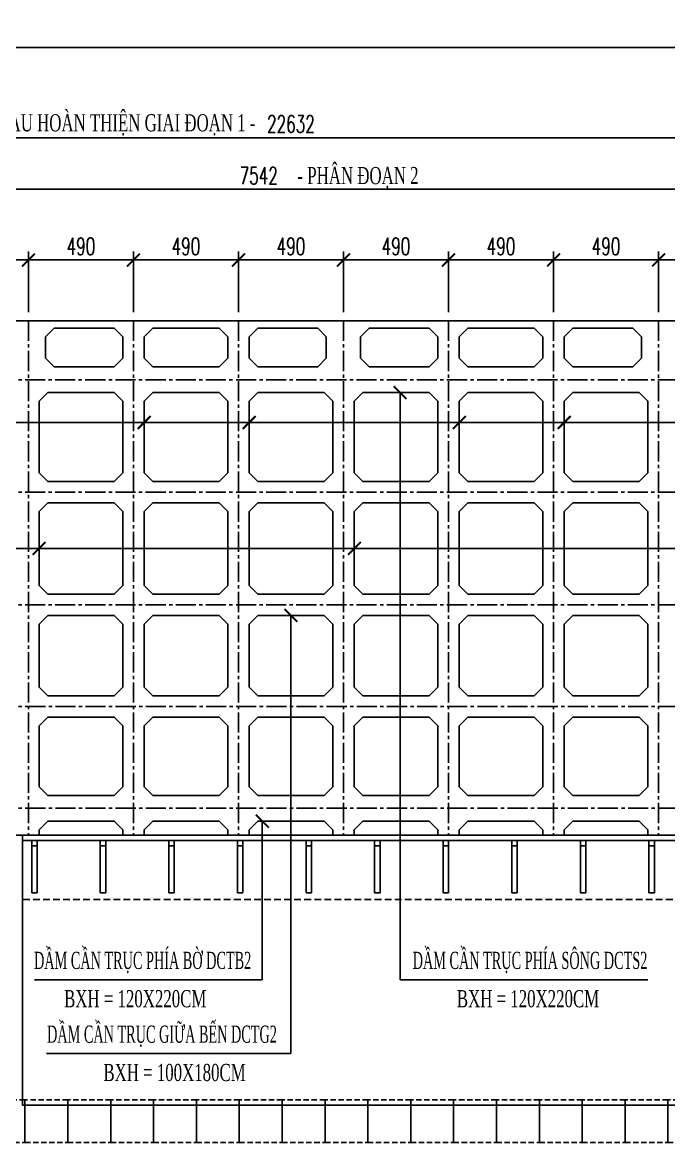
# Model space of a CAD drawing. Extents: x -64479 to 90650, y -38385 to 38270.
# Drawn here: x -40506 to -37491, y -3036 to 2191 of the extents above; entities that cross this region are included whole.
import ezdxf
from ezdxf.enums import TextEntityAlignment as Align

# ---------------------------------------------------------------- set-up
doc = ezdxf.new("R2010")
doc.units = 0
doc.header["$MEASUREMENT"] = 0
doc.linetypes.add('CENTER2', pattern=[1.125, 0.75, -0.125, 0.125, -0.125])
doc.linetypes.add('HIDDEN', pattern=[0.375, 0.25, -0.125])
doc.layers.get('0').update_dxf_attribs({"linetype": 'CONTINUOUS'})
for name, color, linetype in [('BORDER', 2, 'CONTINUOUS'), ('CENTER', 9, 'CENTER2'), ('Dam', 4, 'CONTINUOUS'), ('DIMENSION', 4, 'CONTINUOUS'), ('HIDDEN', 4, 'HIDDEN'), ('STEEL', 1, 'CONTINUOUS'), ('TEXT', 3, 'CONTINUOUS')]:
    doc.layers.add(name, color=color, linetype=linetype)
doc.styles.add('DIM', font='romans.shx', dxfattribs={"width": 0.65})
doc.styles.add('THUONG', font='vntimeh.shx')
doc.dimstyles.new('400.Ph', dxfattribs={"dimscale": 400, "dimtxt": 0.2, "dimasz": 0.15, "dimexe": 0.1, "dimexo": 0.1, "dimgap": 0.06, "dimtad": 1, "dimdec": 0, "dimzin": 0, "dimdsep": 46, "dimtxsty": 'DIM', "dimblk": 'ARCHTICK', "dimcen": 0.15, "dimdle": 0.1, "dimclrd": 256, "dimclre": 7, "dimclrt": 6, "dimadec": 0, "dimazin": 0, "dimtfac": 1, "dimtdec": 0, "dimtix": 1, "dimtmove": 0, "dimatfit": 3, "dimldrblk": 'ARCHTICK', "dimfxl": 1, "dimtolj": 1, "dimtzin": 0, "dimarcsym": 0})

# ---------------------------------------------------------------- blocks, each defined once
blk = doc.blocks.new('_ArchTick')
at = {"color": 0, "linetype": 'ByBlock', "const_width": 0.15}
blk.add_lwpolyline([(-0.5, -0.5), (0.5, 0.5)], dxfattribs=at)
blk = doc.blocks.new('*D66')
at = {"layer": 'DIMENSION', "color": 7, "lineweight": -2}
for p, q in [((-50569.07362314267, 838.9128013994449), (-50569.07362314267, 2114.759046544601)), ((-12849.07362314814, 838.9128013993758), (-12849.07362314814, 2114.759046544601))]:
    blk.add_line(p, q, dxfattribs=at)
at = {"layer": 'DIMENSION', "lineweight": -2}
blk.add_line((-50609.07362314267, 2074.759046544601), (-12809.07362314814, 2074.759046544601), dxfattribs=at)
at = {"layer": 'DIMENSION', "lineweight": -2, "xscale": 60, "yscale": 60, "zscale": 60, "rotation": 180}
blk.add_blockref('_ArchTick', (-50569.07362314267, 2074.759046544601), dxfattribs=at)
at = {"layer": 'DIMENSION', "lineweight": -2, "xscale": 60, "yscale": 60, "zscale": 60}
blk.add_blockref('_ArchTick', (-12849.07362314814, 2074.759046544601), dxfattribs=at)
at = {"layer": 'DIMENSION', "color": 6, "insert": (-31709.07362314541, 2138.759046544601), "char_height": 80, "attachment_point": 5, "style": 'DIM'}
blk.add_mtext('\\A1;37720', dxfattribs=at)
blk = doc.blocks.new('Ban qua do 200x200')
at = {"layer": 'HIDDEN', "ltscale": 100}
blk.add_lwpolyline([(0, 0), (200, 0), (200, 200), (0, 200)], close=True, dxfattribs=at)
blk = doc.blocks.new('*D466')
at = {"layer": 'DIMENSION', "color": 7, "lineweight": -2}
for p, q in [((-50569.07362314272, 838.9128013994449), (-50569.07362314272, 1693.34764504453)), ((-27937.07362315865, 838.91280139928), (-27937.07362315865, 1693.34764504453))]:
    blk.add_line(p, q, dxfattribs=at)
at = {"layer": 'DIMENSION', "lineweight": -2}
blk.add_line((-50609.07362314272, 1653.34764504453), (-27897.07362315865, 1653.34764504453), dxfattribs=at)
at = {"layer": 'DIMENSION', "lineweight": -2, "xscale": 60, "yscale": 60, "zscale": 60, "rotation": 180}
blk.add_blockref('_ArchTick', (-50569.07362314272, 1653.34764504453), dxfattribs=at)
at = {"layer": 'DIMENSION', "lineweight": -2, "xscale": 60, "yscale": 60, "zscale": 60}
blk.add_blockref('_ArchTick', (-27937.07362315865, 1653.34764504453), dxfattribs=at)
at = {"layer": 'DIMENSION', "color": 6, "insert": (-39253.07362315068, 1717.347645044531), "char_height": 80, "attachment_point": 5, "style": 'DIM'}
blk.add_mtext('\\A1;22632', dxfattribs=at)
blk = doc.blocks.new('*D488')
at = {"layer": 'DIMENSION', "lineweight": -2}
blk.add_line((-43064.07362316075, 1412.338102163551), (-35442.07362315868, 1412.338102163551), dxfattribs=at)
at = {"layer": 'DIMENSION', "color": 7, "lineweight": -2}
for p, q in [((-43024.07362316076, 838.9128013994329), (-43024.07362316076, 1452.338102163551)), ((-35482.07362315868, 838.9128013994405), (-35482.07362315868, 1452.338102163551))]:
    blk.add_line(p, q, dxfattribs=at)
at = {"layer": 'DIMENSION', "lineweight": -2, "xscale": 60, "yscale": 60, "zscale": 60, "rotation": 180}
blk.add_blockref('_ArchTick', (-43024.07362316076, 1412.338102163551), dxfattribs=at)
at = {"layer": 'DIMENSION', "lineweight": -2, "xscale": 60, "yscale": 60, "zscale": 60}
blk.add_blockref('_ArchTick', (-35482.07362315868, 1412.338102163551), dxfattribs=at)
at = {"layer": 'DIMENSION', "color": 6, "insert": (-39403.29924017875, 1476.338102163551), "char_height": 80, "attachment_point": 5, "style": 'DIM'}
blk.add_mtext('\\A1;7542', dxfattribs=at)
blk = doc.blocks.new('*D489')
at = {"layer": 'DIMENSION', "color": 7, "lineweight": -2}
for p, q in [((-40968.07362315733, 838.9128013994241), (-40968.07362315733, 1122.690638493231)), ((-40478.07362315734, 838.9128013994241), (-40478.07362315734, 1122.690638493231))]:
    blk.add_line(p, q, dxfattribs=at)
at = {"layer": 'DIMENSION', "lineweight": -2}
blk.add_line((-41008.07362315734, 1082.690638493231), (-40438.07362315734, 1082.690638493231), dxfattribs=at)
at = {"layer": 'DIMENSION', "lineweight": -2, "xscale": 60, "yscale": 60, "zscale": 60, "rotation": 180}
blk.add_blockref('_ArchTick', (-40968.07362315733, 1082.690638493231), dxfattribs=at)
at = {"layer": 'DIMENSION', "lineweight": -2, "xscale": 60, "yscale": 60, "zscale": 60}
blk.add_blockref('_ArchTick', (-40478.07362315734, 1082.690638493231), dxfattribs=at)
at = {"layer": 'DIMENSION', "color": 6, "insert": (-40723.07362315734, 1146.690638493231), "char_height": 80, "attachment_point": 5, "style": 'DIM'}
blk.add_mtext('\\A1;490', dxfattribs=at)
blk = doc.blocks.new('*D490')
at = {"layer": 'DIMENSION', "color": 7, "lineweight": -2}
for p, q in [((-40478.07362315734, 838.9128013994241), (-40478.07362315734, 1122.690638493231)), ((-39988.07362317202, 838.9128013994241), (-39988.07362317202, 1122.690638493231))]:
    blk.add_line(p, q, dxfattribs=at)
at = {"layer": 'DIMENSION', "lineweight": -2}
blk.add_line((-40518.07362315734, 1082.690638493231), (-39948.07362317202, 1082.690638493231), dxfattribs=at)
at = {"layer": 'DIMENSION', "lineweight": -2, "xscale": 60, "yscale": 60, "zscale": 60, "rotation": 180}
blk.add_blockref('_ArchTick', (-40478.07362315734, 1082.690638493231), dxfattribs=at)
at = {"layer": 'DIMENSION', "lineweight": -2, "xscale": 60, "yscale": 60, "zscale": 60}
blk.add_blockref('_ArchTick', (-39988.07362317202, 1082.690638493231), dxfattribs=at)
at = {"layer": 'DIMENSION', "color": 6, "insert": (-40233.07362316467, 1146.690638493231), "char_height": 80, "attachment_point": 5, "style": 'DIM'}
blk.add_mtext('\\A1;490', dxfattribs=at)
blk = doc.blocks.new('*D491')
at = {"layer": 'DIMENSION', "color": 7, "lineweight": -2}
for p, q in [((-39988.07362317202, 838.9128013994241), (-39988.07362317202, 1122.690638493231)), ((-39498.07362315734, 838.9128013994241), (-39498.07362315734, 1122.690638493231))]:
    blk.add_line(p, q, dxfattribs=at)
at = {"layer": 'DIMENSION', "lineweight": -2}
blk.add_line((-40028.07362317201, 1082.690638493231), (-39458.07362315734, 1082.690638493231), dxfattribs=at)
at = {"layer": 'DIMENSION', "lineweight": -2, "xscale": 60, "yscale": 60, "zscale": 60, "rotation": 180}
blk.add_blockref('_ArchTick', (-39988.07362317202, 1082.690638493231), dxfattribs=at)
at = {"layer": 'DIMENSION', "lineweight": -2, "xscale": 60, "yscale": 60, "zscale": 60}
blk.add_blockref('_ArchTick', (-39498.07362315734, 1082.690638493231), dxfattribs=at)
at = {"layer": 'DIMENSION', "color": 6, "insert": (-39743.07362316467, 1146.690638493231), "char_height": 80, "attachment_point": 5, "style": 'DIM'}
blk.add_mtext('\\A1;490', dxfattribs=at)
blk = doc.blocks.new('*D492')
at = {"layer": 'DIMENSION', "color": 7, "lineweight": -2}
for p, q in [((-39498.07362315734, 838.9128013994241), (-39498.07362315734, 1122.690638493231)), ((-39008.07362315734, 838.9128013994241), (-39008.07362315734, 1122.690638493231))]:
    blk.add_line(p, q, dxfattribs=at)
at = {"layer": 'DIMENSION', "lineweight": -2}
blk.add_line((-39538.07362315734, 1082.690638493231), (-38968.07362315734, 1082.690638493231), dxfattribs=at)
at = {"layer": 'DIMENSION', "lineweight": -2, "xscale": 60, "yscale": 60, "zscale": 60, "rotation": 180}
blk.add_blockref('_ArchTick', (-39498.07362315734, 1082.690638493231), dxfattribs=at)
at = {"layer": 'DIMENSION', "lineweight": -2, "xscale": 60, "yscale": 60, "zscale": 60}
blk.add_blockref('_ArchTick', (-39008.07362315734, 1082.690638493231), dxfattribs=at)
at = {"layer": 'DIMENSION', "color": 6, "insert": (-39253.07362315734, 1146.690638493231), "char_height": 80, "attachment_point": 5, "style": 'DIM'}
blk.add_mtext('\\A1;490', dxfattribs=at)
blk = doc.blocks.new('*D493')
at = {"layer": 'DIMENSION', "color": 7, "lineweight": -2}
for p, q in [((-39008.07362315734, 838.9128013994241), (-39008.07362315734, 1122.690638493231)), ((-38518.07362315734, 838.9128013994241), (-38518.07362315734, 1122.690638493231))]:
    blk.add_line(p, q, dxfattribs=at)
at = {"layer": 'DIMENSION', "lineweight": -2}
blk.add_line((-39048.07362315734, 1082.690638493231), (-38478.07362315734, 1082.690638493231), dxfattribs=at)
at = {"layer": 'DIMENSION', "lineweight": -2, "xscale": 60, "yscale": 60, "zscale": 60, "rotation": 180}
blk.add_blockref('_ArchTick', (-39008.07362315734, 1082.690638493231), dxfattribs=at)
at = {"layer": 'DIMENSION', "lineweight": -2, "xscale": 60, "yscale": 60, "zscale": 60}
blk.add_blockref('_ArchTick', (-38518.07362315734, 1082.690638493231), dxfattribs=at)
at = {"layer": 'DIMENSION', "color": 6, "insert": (-38763.07362315734, 1146.690638493231), "char_height": 80, "attachment_point": 5, "style": 'DIM'}
blk.add_mtext('\\A1;490', dxfattribs=at)
blk = doc.blocks.new('*D494')
at = {"layer": 'DIMENSION', "color": 7, "lineweight": -2}
for p, q in [((-38518.07362315734, 838.9128013994241), (-38518.07362315734, 1122.690638493231)), ((-38028.07362315734, 838.9128013994241), (-38028.07362315734, 1122.690638493231))]:
    blk.add_line(p, q, dxfattribs=at)
at = {"layer": 'DIMENSION', "lineweight": -2}
blk.add_line((-38558.07362315734, 1082.690638493231), (-37988.07362315734, 1082.690638493231), dxfattribs=at)
at = {"layer": 'DIMENSION', "lineweight": -2, "xscale": 60, "yscale": 60, "zscale": 60, "rotation": 180}
blk.add_blockref('_ArchTick', (-38518.07362315734, 1082.690638493231), dxfattribs=at)
at = {"layer": 'DIMENSION', "lineweight": -2, "xscale": 60, "yscale": 60, "zscale": 60}
blk.add_blockref('_ArchTick', (-38028.07362315734, 1082.690638493231), dxfattribs=at)
at = {"layer": 'DIMENSION', "color": 6, "insert": (-38273.07362315734, 1146.690638493231), "char_height": 80, "attachment_point": 5, "style": 'DIM'}
blk.add_mtext('\\A1;490', dxfattribs=at)
blk = doc.blocks.new('*D495')
at = {"layer": 'DIMENSION', "color": 7, "lineweight": -2}
for p, q in [((-38028.07362315734, 838.9128013994241), (-38028.07362315734, 1122.690638493231)), ((-37538.07362315734, 838.9128013994241), (-37538.07362315734, 1122.690638493231))]:
    blk.add_line(p, q, dxfattribs=at)
at = {"layer": 'DIMENSION', "lineweight": -2}
blk.add_line((-38068.07362315734, 1082.690638493231), (-37498.07362315734, 1082.690638493231), dxfattribs=at)
at = {"layer": 'DIMENSION', "lineweight": -2, "xscale": 60, "yscale": 60, "zscale": 60, "rotation": 180}
blk.add_blockref('_ArchTick', (-38028.07362315734, 1082.690638493231), dxfattribs=at)
at = {"layer": 'DIMENSION', "lineweight": -2, "xscale": 60, "yscale": 60, "zscale": 60}
blk.add_blockref('_ArchTick', (-37538.07362315734, 1082.690638493231), dxfattribs=at)
at = {"layer": 'DIMENSION', "color": 6, "insert": (-37783.07362315734, 1146.690638493231), "char_height": 80, "attachment_point": 5, "style": 'DIM'}
blk.add_mtext('\\A1;490', dxfattribs=at)
blk = doc.blocks.new('*D496')
at = {"layer": 'DIMENSION', "color": 7, "lineweight": -2}
for p, q in [((-37538.07362315734, 838.9128013994241), (-37538.07362315734, 1122.690638493231)), ((-37048.07362317202, 838.9128013994241), (-37048.07362317202, 1122.690638493231))]:
    blk.add_line(p, q, dxfattribs=at)
at = {"layer": 'DIMENSION', "lineweight": -2}
blk.add_line((-37578.07362315734, 1082.690638493231), (-37008.07362317202, 1082.690638493231), dxfattribs=at)
at = {"layer": 'DIMENSION', "lineweight": -2, "xscale": 60, "yscale": 60, "zscale": 60, "rotation": 180}
blk.add_blockref('_ArchTick', (-37538.07362315734, 1082.690638493231), dxfattribs=at)
at = {"layer": 'DIMENSION', "lineweight": -2, "xscale": 60, "yscale": 60, "zscale": 60}
blk.add_blockref('_ArchTick', (-37048.07362317202, 1082.690638493231), dxfattribs=at)
at = {"layer": 'DIMENSION', "color": 6, "insert": (-37293.07362316467, 1146.690638493231), "char_height": 80, "attachment_point": 5, "style": 'DIM'}
blk.add_mtext('\\A1;490', dxfattribs=at)

msp = doc.modelspace()

# ---------------------------------------------------------------- linework, layer by layer
at = {"layer": 'BORDER'}
for p, q in [((-43024.07362316076, 798.9128013994242), (-35482.07362315868, 798.9128013994078)), ((-43024.07362315074, -1601.087198600581), (-35482.07362314724, -1601.087198600443)), ((-33675.07362314287, -1601.087198600249), (-40505.07362314286, -1601.087198600373)), ((-33675.07362314287, -1601.087198600249), (-40505.07362314286, -1601.087198600373)), ((-40505.07362314285, -1601.087198600446), (-40505.07362314274, -2861.087198600373)), ((-33675.07362315833, -1626.087198603342), (-40505.07362314286, -1626.087198602301)), ((-40462.57362314288, -1626.087198602308), (-40462.57362314293, -1871.087198602308)), ((-40437.57362314288, -1651.087198602312), (-40462.57362314288, -1651.087198602308)), ((-40437.57362314288, -1626.087198602312), (-40437.57362314292, -1871.087198602312)), ((-40142.57362314288, -1626.087198602359), (-40142.57362314292, -1871.087198602359)), ((-40117.57362314288, -1651.087198602363), (-40142.57362314288, -1651.087198602359)), ((-40117.57362314288, -1626.087198602363), (-40117.57362314292, -1871.087198602363)), ((-39822.57362314289, -1626.087198602414), (-39822.57362314293, -1871.087198602414)), ((-39797.57362314289, -1651.087198602418), (-39822.57362314289, -1651.087198602414)), ((-39797.57362314289, -1626.087198602418), (-39797.57362314293, -1871.087198602418)), ((-39502.57362314289, -1626.087198602465), (-39502.57362314293, -1871.087198602465)), ((-39477.57362314288, -1651.087198602468), (-39502.57362314289, -1651.087198602465)), ((-39477.57362314288, -1626.087198602468), (-39477.57362314293, -1871.087198602468)), ((-39182.57362314288, -1626.087198602519), (-39182.57362314293, -1871.08719860252)), ((-39157.57362314288, -1651.087198602523), (-39182.57362314288, -1651.087198602519)), ((-39157.57362314288, -1626.087198602523), (-39157.57362314293, -1871.087198602523)), ((-38862.57362314288, -1626.08719860257), (-38862.57362314293, -1871.08719860257)), ((-38837.57362314288, -1651.087198602577), (-38862.57362314288, -1651.08719860257)), ((-38837.57362314288, -1626.087198602577), (-38837.57362314293, -1871.087198602577)), ((-38542.57362314288, -1626.087198602625), (-38542.57362314293, -1871.087198602625)), ((-38517.57362314288, -1651.087198602629), (-38542.57362314288, -1651.087198602625)), ((-38517.57362314288, -1626.087198602629), (-38517.57362314293, -1871.087198602628)), ((-38222.57362314288, -1626.087198602679), (-38222.57362314293, -1871.087198602679)), ((-38197.57362314288, -1651.087198602683), (-38222.57362314288, -1651.087198602679)), ((-38197.57362314288, -1626.087198602683), (-38197.57362314293, -1871.087198602683)), ((-37902.57362314288, -1626.08719860273), (-37902.57362314293, -1871.087198602731)), ((-37877.57362314288, -1651.087198602734), (-37902.57362314288, -1651.08719860273)), ((-37877.57362314288, -1626.087198602734), (-37877.57362314293, -1871.087198602734)), ((-37582.57362314288, -1626.087198602781), (-37582.57362314293, -1871.087198602781)), ((-37557.57362314288, -1651.087198602789), (-37582.57362314288, -1651.087198602781)), ((-37557.57362314288, -1626.087198602788), (-37557.57362314293, -1871.087198602788)), ((-40437.57362314292, -1871.087198602312), (-40462.57362314293, -1871.087198602294)), ((-40117.57362314292, -1871.087198602363), (-40142.57362314292, -1871.087198602345)), ((-39797.57362314293, -1871.087198602418), (-39822.57362314293, -1871.087198602399)), ((-39477.57362314293, -1871.087198602468), (-39502.57362314293, -1871.08719860245)), ((-39157.57362314293, -1871.087198602523), (-39182.57362314293, -1871.087198602505)), ((-38837.57362314293, -1871.087198602577), (-38862.57362314293, -1871.087198602556)), ((-38517.57362314293, -1871.087198602628), (-38542.57362314293, -1871.08719860261)), ((-38197.57362314293, -1871.087198602683), (-38222.57362314293, -1871.087198602665)), ((-37877.57362314293, -1871.087198602734), (-37902.57362314293, -1871.087198602716)), ((-37557.57362314293, -1871.087198602788), (-37582.57362314293, -1871.087198602767)), ((-33675.07362314286, -2861.08719860025), (-40505.07362314285, -2861.087198600373))]:
    msp.add_line(p, q, dxfattribs=at)
for points in [[(-37135.07362313211, -1601.087198600566), (-43133.07362313214, -1601.087198600566)], [(-37135.0736231321, -1601.087198600566), (-43133.07362313214, -1601.087198600566)]]:
    msp.add_lwpolyline(points, dxfattribs=at)
at = {"layer": 'CENTER', "ltscale": 125}
for p, q in [((-40478.07362315734, 798.9128013994242), (-40478.07362315734, -1601.087198600574)), ((-40478.07362315732, 798.9128013994242), (-40478.07362315732, -1601.087198600574)), ((-39988.07362315734, 798.9128013994242), (-39988.07362315734, -1601.087198600574)), ((-39988.07362315734, 798.9128013994242), (-39988.07362315734, -1601.087198600574)), ((-39498.07362315734, 798.9128013994242), (-39498.07362315734, -1601.087198600574)), ((-39498.07362315734, 798.9128013994242), (-39498.07362315734, -1601.087198600574)), ((-39008.07362315734, 798.9128013994242), (-39008.07362315734, -1601.087198600574)), ((-39008.07362315734, 798.9128013994242), (-39008.07362315734, -1601.087198600574)), ((-38518.07362315734, 798.9128013994242), (-38518.07362315734, -1601.087198600574)), ((-38518.07362315734, 798.9128013994242), (-38518.07362315734, -1601.087198600574)), ((-38028.07362315734, 798.9128013994242), (-38028.07362315734, -1601.087198600574)), ((-38028.07362315734, 798.9128013994242), (-38028.07362315734, -1601.087198600574)), ((-37538.07362315734, 798.9128013994242), (-37538.07362315734, -1601.087198600574)), ((-37538.07362315734, 798.9128013994242), (-37538.07362315734, -1601.087198600574)), ((-43025.07362315732, 523.9128013994242), (-35481.0736231573, 523.9128013994242)), ((-43025.07362315732, -1.087198600575788), (-35481.0736231573, -1.087198600575788)), ((-43025.07362315732, -526.0871986005757), (-35481.0736231573, -526.0871986005757)), ((-43024.07362315429, -1001.087198600574), (-35481.0736231573, -1001.087198600574)), ((-43024.07362315149, -1476.087198600574), (-35481.0736231573, -1476.087198600574))]:
    msp.add_line(p, q, dxfattribs=at)
at = {"layer": 'Dam', "ltscale": 200}
for p, q in [((-40358.07362315733, 763.9128013994273), (-40398.07362315732, 723.9128013994324)), ((-40078.07362315733, 763.9128013994238), (-40038.07362315733, 723.9128013994242)), ((-39898.07362315733, 763.9128013994281), (-39938.07362315733, 723.9128013994278)), ((-39588.07362315734, 763.9128013994242), (-39548.07362315734, 723.9128013994242)), ((-39408.07362315734, 763.9128013994278), (-39448.07362315734, 723.9128013994278)), ((-39128.07362315734, 763.9128013994242), (-39088.07362315734, 723.9128013994242)), ((-38888.07362315734, 763.9128013994278), (-38928.07362315734, 723.9128013994278)), ((-38608.07362315734, 763.9128013994242), (-38568.07362315734, 723.9128013994242)), ((-38428.07362315734, 763.9128013994278), (-38468.07362315734, 723.9128013994278)), ((-38118.07362315734, 763.9128013994239), (-38078.07362315734, 723.9128013994242)), ((-37938.07362315734, 763.9128013994283), (-37978.07362315734, 723.9128013994278)), ((-37658.07362315734, 763.9128013994246), (-37618.07362315734, 723.9128013994169)), ((-40398.07362315732, 723.9128013994324), (-40398.07362315732, 623.912801399418)), ((-40038.07362315733, 623.9128013994169), (-40038.07362315733, 723.9128013994242)), ((-39938.07362315733, 723.9128013994278), (-39938.07362315733, 623.9128013994132)), ((-39548.07362315734, 623.9128013994169), (-39548.07362315734, 723.9128013994242)), ((-39448.07362315734, 723.9128013994278), (-39448.07362315734, 623.9128013994132)), ((-39088.07362315734, 623.9128013994169), (-39088.07362315734, 723.9128013994242)), ((-38928.07362315734, 723.9128013994278), (-38928.07362315734, 623.9128013994132)), ((-38568.07362315734, 623.9128013994169), (-38568.07362315734, 723.9128013994242)), ((-38468.07362315734, 723.9128013994278), (-38468.07362315734, 623.9128013994132)), ((-38078.07362315734, 623.9128013994169), (-38078.07362315734, 723.9128013994242)), ((-37978.07362315734, 723.9128013994278), (-37978.07362315734, 623.9128013994132)), ((-37618.07362315734, 623.9128013994095), (-37618.07362315734, 723.9128013994169)), ((-40398.07362315732, 623.912801399418), (-40358.07362315732, 583.9128013994136)), ((-40038.07362315733, 623.9128013994169), (-40078.07362315734, 583.9128013994174)), ((-39938.07362315733, 623.9128013994132), (-39898.07362315733, 583.912801399413)), ((-39548.07362315734, 623.9128013994169), (-39588.07362315734, 583.9128013994169)), ((-39448.07362315734, 623.9128013994132), (-39408.07362315734, 583.9128013994133)), ((-39088.07362315734, 623.9128013994169), (-39128.07362315734, 583.9128013994169)), ((-38928.07362315734, 623.9128013994132), (-38888.07362315734, 583.9128013994133)), ((-38568.07362315734, 623.9128013994169), (-38608.07362315734, 583.9128013994169)), ((-38468.07362315734, 623.9128013994132), (-38428.07362315734, 583.9128013994133)), ((-38078.07362315734, 623.9128013994169), (-38118.07362315734, 583.9128013994172)), ((-37978.07362315734, 623.9128013994132), (-37938.07362315734, 583.912801399413)), ((-37618.07362315734, 623.9128013994095), (-37658.07362315733, 583.9128013994166)), ((-40388.07362315734, 463.9128013993805), (-40428.07362315733, 423.9128013993805)), ((-40428.07362315733, 423.9128013993805), (-40428.07362315733, 88.9128013993842)), ((-40388.07362315734, 463.9128013993805), (-40078.07362315734, 463.9128013993878)), ((-40078.07362315735, 463.9128013993878), (-40038.07362315735, 423.9128013993878)), ((-40038.07362315735, 423.9128013993878), (-40038.07362315736, 88.9128013993769)), ((-39898.07362315735, 463.9128013993805), (-39938.07362315735, 423.9128013993805)), ((-39938.07362315735, 423.9128013993805), (-39938.07362315735, 88.9128013993842)), ((-39898.07362315735, 463.9128013993805), (-39588.07362315735, 463.9128013993878)), ((-39588.07362315735, 463.9128013993878), (-39548.07362315735, 423.9128013993878)), ((-39548.07362315735, 423.9128013993878), (-39548.07362315737, 88.9128013993769)), ((-39408.07362315736, 463.9128013993805), (-39448.07362315735, 423.9128013993805)), ((-39448.07362315735, 423.9128013993805), (-39448.07362315735, 88.9128013993842)), ((-39408.07362315735, 463.9128013993805), (-39098.07362315735, 463.9128013993878)), ((-39098.07362315735, 463.9128013993878), (-39058.07362315735, 423.9128013993878)), ((-39058.07362315735, 423.9128013993878), (-39058.07362315737, 88.9128013993769)), ((-38918.07362315736, 463.9128013993805), (-38958.07362315736, 423.9128013993805)), ((-38958.07362315736, 423.9128013993805), (-38958.07362315736, 88.9128013993842)), ((-38918.07362315735, 463.9128013993805), (-38608.07362315735, 463.9128013993878)), ((-38608.07362315735, 463.9128013993878), (-38568.07362315736, 423.9128013993878)), ((-38568.07362315736, 423.9128013993878), (-38568.07362315737, 88.9128013993769)), ((-38428.07362315736, 463.9128013993805), (-38468.07362315736, 423.9128013993805)), ((-38468.07362315736, 423.9128013993805), (-38468.07362315736, 88.9128013993842)), ((-38428.07362315735, 463.9128013993805), (-38118.07362315736, 463.9128013993878)), ((-38118.07362315736, 463.9128013993878), (-38078.07362315736, 423.9128013993878)), ((-38078.07362315736, 423.9128013993878), (-38078.07362315737, 88.9128013993769)), ((-37938.07362315735, 463.9128013993805), (-37978.07362315735, 423.9128013993805)), ((-37978.07362315735, 423.9128013993805), (-37978.07362315735, 88.9128013993842)), ((-37938.07362315735, 463.9128013993805), (-37628.07362315736, 463.9128013993878)), ((-37628.07362315736, 463.9128013993878), (-37588.07362315736, 423.9128013993878)), ((-37588.07362315736, 423.9128013993878), (-37588.07362315737, 88.9128013993769)), ((-40428.07362315733, 88.9128013993842), (-40388.07362315734, 48.9128013993842)), ((-40038.07362315736, 88.9128013993769), (-40078.07362315737, 48.91280139937691)), ((-39938.07362315735, 88.9128013993842), (-39898.07362315735, 48.9128013993842)), ((-39548.07362315737, 88.9128013993769), (-39588.07362315737, 48.91280139937691)), ((-39448.07362315735, 88.9128013993842), (-39408.07362315736, 48.9128013993842)), ((-39058.07362315737, 88.9128013993769), (-39098.07362315737, 48.91280139937691)), ((-38958.07362315736, 88.9128013993842), (-38918.07362315736, 48.9128013993842)), ((-38568.07362315737, 88.9128013993769), (-38608.07362315737, 48.91280139937691)), ((-38468.07362315736, 88.9128013993842), (-38428.07362315736, 48.9128013993842)), ((-38078.07362315737, 88.9128013993769), (-38118.07362315737, 48.91280139937691)), ((-37978.07362315735, 88.9128013993842), (-37938.07362315735, 48.9128013993842)), ((-37588.07362315737, 88.9128013993769), (-37628.07362315737, 48.91280139937691)), ((-40388.07362315734, 48.9128013993842), (-40078.07362315737, 48.91280139937691)), ((-39898.07362315735, 48.9128013993842), (-39588.07362315738, 48.91280139937691)), ((-39408.07362315735, 48.9128013993842), (-39098.07362315738, 48.91280139937691)), ((-38918.07362315735, 48.9128013993842), (-38608.07362315739, 48.91280139937691)), ((-38428.07362315735, 48.9128013993842), (-38118.07362315738, 48.91280139937691)), ((-37938.07362315735, 48.9128013993842), (-37628.07362315738, 48.91280139937691)), ((-40388.07362315734, -51.0871986006158), (-40428.07362315733, -91.0871986006158)), ((-40388.07362315734, -51.0871986006158), (-40078.07362315735, -51.08719860062308)), ((-40078.07362315735, -51.08719860062308), (-40038.07362315735, -91.08719860062308)), ((-39898.07362315735, -51.0871986006158), (-39938.07362315735, -91.0871986006158)), ((-39898.07362315735, -51.0871986006158), (-39588.07362315736, -51.08719860062308)), ((-39588.07362315735, -51.08719860062308), (-39548.07362315735, -91.08719860062308)), ((-39408.07362315736, -51.0871986006158), (-39448.07362315735, -91.0871986006158)), ((-39408.07362315735, -51.0871986006158), (-39098.07362315736, -51.08719860062308)), ((-39098.07362315735, -51.08719860062308), (-39058.07362315735, -91.08719860062308)), ((-38918.07362315736, -51.0871986006158), (-38958.07362315736, -91.0871986006158)), ((-38918.07362315735, -51.0871986006158), (-38608.07362315736, -51.08719860062308)), ((-38608.07362315735, -51.08719860062308), (-38568.07362315736, -91.08719860062308)), ((-38428.07362315736, -51.0871986006158), (-38468.07362315736, -91.0871986006158)), ((-38428.07362315735, -51.0871986006158), (-38118.07362315736, -51.08719860062308)), ((-38118.07362315736, -51.08719860062308), (-38078.07362315736, -91.08719860062308)), ((-37938.07362315735, -51.0871986006158), (-37978.07362315735, -91.0871986006158)), ((-37938.07362315735, -51.0871986006158), (-37628.07362315736, -51.08719860062308)), ((-37628.07362315736, -51.08719860062308), (-37588.07362315736, -91.08719860062308)), ((-40428.07362315733, -91.0871986006158), (-40428.07362315733, -436.087198600623)), ((-40038.07362315735, -91.08719860062308), (-40038.07362315733, -436.0871986006157)), ((-39938.07362315735, -91.0871986006158), (-39938.07362315735, -436.087198600623)), ((-39548.07362315735, -91.08719860062308), (-39548.07362315734, -436.0871986006157)), ((-39448.07362315735, -91.0871986006158), (-39448.07362315735, -436.087198600623)), ((-39058.07362315735, -91.08719860062308), (-39058.07362315734, -436.0871986006157)), ((-38958.07362315736, -91.0871986006158), (-38958.07362315736, -436.087198600623)), ((-38568.07362315736, -91.08719860062308), (-38568.07362315734, -436.0871986006157)), ((-38468.07362315736, -91.0871986006158), (-38468.07362315736, -436.087198600623)), ((-38078.07362315736, -91.08719860062308), (-38078.07362315734, -436.0871986006157)), ((-37978.07362315735, -91.0871986006158), (-37978.07362315735, -436.087198600623)), ((-37588.07362315736, -91.08719860062308), (-37588.07362315734, -436.0871986006157)), ((-40428.07362315733, -436.087198600623), (-40388.07362315734, -476.0871986006231)), ((-40078.07362315734, -476.0871986006158), (-40038.07362315733, -436.0871986006157)), ((-39938.07362315735, -436.087198600623), (-39898.07362315735, -476.0871986006231)), ((-39588.07362315734, -476.0871986006158), (-39548.07362315734, -436.0871986006157)), ((-39448.07362315735, -436.087198600623), (-39408.07362315736, -476.0871986006231)), ((-39098.07362315734, -476.0871986006158), (-39058.07362315734, -436.0871986006157)), ((-38958.07362315736, -436.087198600623), (-38918.07362315736, -476.0871986006231)), ((-38608.07362315734, -476.0871986006158), (-38568.07362315734, -436.0871986006157)), ((-38468.07362315736, -436.087198600623), (-38428.07362315736, -476.0871986006231)), ((-38118.07362315734, -476.0871986006158), (-38078.07362315734, -436.0871986006157)), ((-37978.07362315735, -436.087198600623), (-37938.07362315735, -476.0871986006231)), ((-37628.07362315734, -476.0871986006158), (-37588.07362315734, -436.0871986006157)), ((-40388.07362315732, -476.0871986006231), (-40078.07362315733, -476.0871986006158)), ((-39898.07362315734, -476.0871986006231), (-39588.07362315734, -476.0871986006158)), ((-39408.07362315734, -476.0871986006231), (-39098.07362315734, -476.0871986006158)), ((-38918.07362315734, -476.0871986006231), (-38608.07362315734, -476.0871986006158)), ((-38428.07362315734, -476.0871986006231), (-38118.07362315734, -476.0871986006158)), ((-37938.07362315734, -476.0871986006231), (-37628.07362315734, -476.0871986006158)), ((-40388.07362315735, -576.0871986006248), (-40428.07362315735, -616.0871986006249)), ((-40428.07362315735, -616.0871986006249), (-40428.07362315733, -911.0871986006175)), ((-40388.07362315735, -576.0871986006248), (-40078.07362315735, -576.0871986006321)), ((-40078.07362315735, -576.0871986006321), (-40038.07362315735, -616.0871986006322)), ((-40038.07362315735, -616.0871986006322), (-40038.07362315735, -911.0871986006175)), ((-39898.07362315737, -576.0871986006248), (-39938.07362315737, -616.0871986006249)), ((-39938.07362315737, -616.0871986006249), (-39938.07362315735, -911.0871986006175)), ((-39898.07362315736, -576.0871986006248), (-39588.07362315736, -576.0871986006321)), ((-39588.07362315735, -576.0871986006321), (-39548.07362315735, -616.0871986006322)), ((-39548.07362315735, -616.0871986006322), (-39548.07362315735, -911.0871986006175)), ((-39408.07362315737, -576.0871986006248), (-39448.07362315737, -616.0871986006249)), ((-39448.07362315737, -616.0871986006249), (-39448.07362315735, -911.0871986006175)), ((-39408.07362315736, -576.0871986006248), (-39098.07362315736, -576.0871986006321)), ((-39098.07362315735, -576.0871986006321), (-39058.07362315735, -616.0871986006322)), ((-39058.07362315735, -616.0871986006322), (-39058.07362315735, -911.0871986006175)), ((-38918.07362315737, -576.0871986006248), (-38958.07362315737, -616.0871986006249)), ((-38958.07362315737, -616.0871986006249), (-38958.07362315736, -911.0871986006175)), ((-38918.07362315736, -576.0871986006248), (-38608.07362315736, -576.0871986006321)), ((-38608.07362315735, -576.0871986006321), (-38568.07362315736, -616.0871986006322)), ((-38568.07362315736, -616.0871986006322), (-38568.07362315736, -911.0871986006175)), ((-38428.07362315737, -576.0871986006248), (-38468.07362315737, -616.0871986006249)), ((-38468.07362315737, -616.0871986006249), (-38468.07362315736, -911.0871986006175)), ((-38428.07362315736, -576.0871986006248), (-38118.07362315736, -576.0871986006321)), ((-38118.07362315736, -576.0871986006321), (-38078.07362315736, -616.0871986006322)), ((-38078.07362315736, -616.0871986006322), (-38078.07362315736, -911.0871986006175)), ((-37938.07362315737, -576.0871986006248), (-37978.07362315737, -616.0871986006249)), ((-37978.07362315737, -616.0871986006249), (-37978.07362315735, -911.0871986006175)), ((-37938.07362315736, -576.0871986006248), (-37628.07362315736, -576.0871986006321)), ((-37628.07362315736, -576.0871986006321), (-37588.07362315736, -616.0871986006322)), ((-37588.07362315736, -616.0871986006322), (-37588.07362315736, -911.0871986006175)), ((-40388.07362315734, -951.0871986006176), (-40428.07362315733, -911.0871986006175)), ((-40038.07362315735, -911.0871986006175), (-40078.07362315735, -951.0871986006176)), ((-39898.07362315735, -951.0871986006176), (-39938.07362315735, -911.0871986006175)), ((-39548.07362315735, -911.0871986006175), (-39588.07362315735, -951.0871986006176)), ((-39408.07362315736, -951.0871986006176), (-39448.07362315735, -911.0871986006175)), ((-39058.07362315735, -911.0871986006175), (-39098.07362315735, -951.0871986006176)), ((-38918.07362315736, -951.0871986006176), (-38958.07362315736, -911.0871986006175)), ((-38568.07362315736, -911.0871986006175), (-38608.07362315735, -951.0871986006176)), ((-38428.07362315736, -951.0871986006176), (-38468.07362315736, -911.0871986006175)), ((-38078.07362315736, -911.0871986006175), (-38118.07362315736, -951.0871986006176)), ((-37938.07362315735, -951.0871986006176), (-37978.07362315735, -911.0871986006175)), ((-37588.07362315736, -911.0871986006175), (-37628.07362315736, -951.0871986006176)), ((-40388.07362315734, -951.0871986006176), (-40078.07362315734, -951.0871986006176)), ((-39898.07362315735, -951.0871986006176), (-39588.07362315735, -951.0871986006176)), ((-39408.07362315735, -951.0871986006176), (-39098.07362315735, -951.0871986006176)), ((-38918.07362315735, -951.0871986006176), (-38608.07362315735, -951.0871986006176)), ((-38428.07362315735, -951.0871986006176), (-38118.07362315736, -951.0871986006176)), ((-37938.07362315735, -951.0871986006176), (-37628.07362315736, -951.0871986006176)), ((-40388.07362315734, -1051.087198600632), (-40428.07362315733, -1091.087198600632)), ((-40428.07362315733, -1091.087198600632), (-40428.07362315735, -1376.087198600625)), ((-40388.07362315734, -1051.087198600632), (-40078.07362315735, -1051.087198600625)), ((-40078.07362315735, -1051.087198600625), (-40038.07362315735, -1091.087198600625)), ((-40038.07362315735, -1091.087198600625), (-40038.07362315735, -1376.087198600632)), ((-39898.07362315735, -1051.087198600632), (-39938.07362315735, -1091.087198600632)), ((-39938.07362315735, -1091.087198600632), (-39938.07362315737, -1376.087198600625)), ((-39898.07362315735, -1051.087198600632), (-39588.07362315736, -1051.087198600625)), ((-39588.07362315735, -1051.087198600625), (-39548.07362315735, -1091.087198600625)), ((-39548.07362315735, -1091.087198600625), (-39548.07362315735, -1376.087198600632)), ((-39408.07362315736, -1051.087198600632), (-39448.07362315735, -1091.087198600632)), ((-39448.07362315735, -1091.087198600632), (-39448.07362315737, -1376.087198600625)), ((-39408.07362315735, -1051.087198600632), (-39098.07362315736, -1051.087198600625)), ((-39098.07362315735, -1051.087198600625), (-39058.07362315735, -1091.087198600625)), ((-39058.07362315735, -1091.087198600625), (-39058.07362315735, -1376.087198600632)), ((-38918.07362315736, -1051.087198600632), (-38958.07362315736, -1091.087198600632)), ((-38958.07362315736, -1091.087198600632), (-38958.07362315737, -1376.087198600625)), ((-38918.07362315735, -1051.087198600632), (-38608.07362315736, -1051.087198600625)), ((-38608.07362315735, -1051.087198600625), (-38568.07362315736, -1091.087198600625)), ((-38568.07362315736, -1091.087198600625), (-38568.07362315736, -1376.087198600632)), ((-38428.07362315736, -1051.087198600632), (-38468.07362315736, -1091.087198600632)), ((-38468.07362315736, -1091.087198600632), (-38468.07362315737, -1376.087198600625)), ((-38428.07362315735, -1051.087198600632), (-38118.07362315736, -1051.087198600625)), ((-38118.07362315736, -1051.087198600625), (-38078.07362315736, -1091.087198600625)), ((-38078.07362315736, -1091.087198600625), (-38078.07362315736, -1376.087198600632)), ((-37938.07362315735, -1051.087198600632), (-37978.07362315735, -1091.087198600632)), ((-37978.07362315735, -1091.087198600632), (-37978.07362315737, -1376.087198600625)), ((-37938.07362315735, -1051.087198600632), (-37628.07362315736, -1051.087198600625)), ((-37628.07362315736, -1051.087198600625), (-37588.07362315736, -1091.087198600625)), ((-37588.07362315736, -1091.087198600625), (-37588.07362315736, -1376.087198600632)), ((-40388.07362315735, -1416.087198600625), (-40428.07362315735, -1376.087198600625)), ((-40038.07362315735, -1376.087198600632), (-40078.07362315735, -1416.087198600632)), ((-39898.07362315737, -1416.087198600625), (-39938.07362315737, -1376.087198600625)), ((-39548.07362315735, -1376.087198600632), (-39588.07362315735, -1416.087198600632)), ((-39408.07362315737, -1416.087198600625), (-39448.07362315737, -1376.087198600625)), ((-39058.07362315735, -1376.087198600632), (-39098.07362315735, -1416.087198600632)), ((-38918.07362315737, -1416.087198600625), (-38958.07362315737, -1376.087198600625)), ((-38568.07362315736, -1376.087198600632), (-38608.07362315735, -1416.087198600632)), ((-38428.07362315737, -1416.087198600625), (-38468.07362315737, -1376.087198600625)), ((-38078.07362315736, -1376.087198600632), (-38118.07362315736, -1416.087198600632)), ((-37938.07362315737, -1416.087198600625), (-37978.07362315737, -1376.087198600625)), ((-37588.07362315736, -1376.087198600632), (-37628.07362315736, -1416.087198600632)), ((-40388.07362315735, -1416.087198600625), (-40078.07362315736, -1416.087198600632)), ((-39898.07362315737, -1416.087198600625), (-39588.07362315737, -1416.087198600632)), ((-39408.07362315737, -1416.087198600625), (-39098.07362315737, -1416.087198600632)), ((-38918.07362315737, -1416.087198600625), (-38608.07362315737, -1416.087198600632)), ((-38428.07362315737, -1416.087198600625), (-38118.07362315737, -1416.087198600632)), ((-37938.07362315737, -1416.087198600625), (-37628.07362315737, -1416.087198600632)), ((-40388.07362315738, -1536.087198600625), (-40428.07362315738, -1576.087198600625)), ((-40388.07362315738, -1536.087198600625), (-40078.07362315734, -1536.087198600618)), ((-40078.07362315734, -1536.087198600618), (-40038.07362315735, -1576.087198600618)), ((-39898.0736231574, -1536.087198600625), (-39938.0736231574, -1576.087198600625)), ((-39898.0736231574, -1536.087198600625), (-39588.07362315735, -1536.087198600618)), ((-39588.07362315734, -1536.087198600618), (-39548.07362315735, -1576.087198600618)), ((-39408.0736231574, -1536.087198600625), (-39448.0736231574, -1576.087198600625)), ((-39408.0736231574, -1536.087198600625), (-39098.07362315735, -1536.087198600618)), ((-39098.07362315734, -1536.087198600618), (-39058.07362315735, -1576.087198600618)), ((-38918.0736231574, -1536.087198600625), (-38958.0736231574, -1576.087198600625)), ((-38918.0736231574, -1536.087198600625), (-38608.07362315735, -1536.087198600618)), ((-38608.07362315734, -1536.087198600618), (-38568.07362315736, -1576.087198600618)), ((-38428.0736231574, -1536.087198600625), (-38468.0736231574, -1576.087198600625)), ((-38428.0736231574, -1536.087198600625), (-38118.07362315736, -1536.087198600618)), ((-38118.07362315734, -1536.087198600618), (-38078.07362315736, -1576.087198600618)), ((-37938.0736231574, -1536.087198600625), (-37978.0736231574, -1576.087198600625)), ((-37938.0736231574, -1536.087198600625), (-37628.07362315736, -1536.087198600618)), ((-37628.07362315734, -1536.087198600618), (-37588.07362315736, -1576.087198600618)), ((-40428.07362315738, -1576.087198600625), (-40428.07362315738, -1601.087198600625)), ((-40038.07362315735, -1576.087198600618), (-40038.07362315735, -1601.087198600625)), ((-39938.0736231574, -1576.087198600625), (-39938.0736231574, -1601.087198600625)), ((-39548.07362315735, -1576.087198600618), (-39548.07362315735, -1601.087198600625)), ((-39448.0736231574, -1576.087198600625), (-39448.0736231574, -1601.087198600625)), ((-39058.07362315735, -1576.087198600618), (-39058.07362315735, -1601.087198600625)), ((-38958.0736231574, -1576.087198600625), (-38958.0736231574, -1601.087198600625)), ((-38568.07362315736, -1576.087198600618), (-38568.07362315736, -1601.087198600625)), ((-38468.0736231574, -1576.087198600625), (-38468.0736231574, -1601.087198600625)), ((-38078.07362315736, -1576.087198600618), (-38078.07362315736, -1601.087198600625)), ((-37978.0736231574, -1576.087198600625), (-37978.0736231574, -1601.087198600625)), ((-37588.07362315736, -1576.087198600618), (-37588.07362315736, -1601.087198600625))]:
    msp.add_line(p, q, dxfattribs=at)
at = {"layer": 'Dam'}
for p, q in [((-40078.07362315733, 763.9128013994238), (-40358.07362315733, 763.9128013994273)), ((-39588.07362315734, 763.9128013994242), (-39898.07362315733, 763.9128013994281)), ((-39128.07362315734, 763.9128013994242), (-39408.07362315734, 763.9128013994278)), ((-38608.07362315734, 763.9128013994242), (-38888.07362315734, 763.9128013994278)), ((-38118.07362315734, 763.9128013994239), (-38428.07362315734, 763.9128013994278)), ((-37658.07362315734, 763.9128013994246), (-37938.07362315734, 763.9128013994283)), ((-40078.07362315734, 583.9128013994174), (-40358.07362315732, 583.9128013994136)), ((-39588.07362315734, 583.9128013994169), (-39898.07362315733, 583.912801399413)), ((-39128.07362315734, 583.9128013994169), (-39408.07362315735, 583.9128013994133)), ((-38608.07362315734, 583.9128013994169), (-38888.07362315735, 583.9128013994133)), ((-38118.07362315734, 583.9128013994172), (-38428.07362315735, 583.9128013994133)), ((-37658.07362315733, 583.9128013994166), (-37938.07362315734, 583.912801399413)), ((-40449.60567668716, -2275.783736091729), (-39386.61757818861, -2275.783736091729)), ((-38743.79823701972, -2275.783736091729), (-37587.60508311918, -2275.783736091729)), ((-40394.43511721042, -2620.111808746225), (-39253.07362315736, -2620.111808746225))]:
    msp.add_line(p, q, dxfattribs=at)
at = {"layer": 'STEEL', "color": 1, "linetype": 'HIDDEN', "ltscale": 125}
msp.add_line((-33675.07362314286, -1901.087198600249), (-40505.07362314285, -1901.087198600373), dxfattribs=at)

# ---------------------------------------------------------------- block references
at = {"layer": 'DIMENSION'}
for p in [(-40694.07362314309, -3036.065428213806), (-40494.07362314309, -3036.065428213806), (-40294.07362314309, -3036.065428213806), (-40094.07362314309, -3036.065428213806), (-39894.0736231431, -3036.065428213806), (-39694.0736231431, -3036.065428213806), (-39494.07362314309, -3036.065428213806), (-39294.07362314309, -3036.065428213806), (-39094.07362314309, -3036.065428213806), (-38894.0736231431, -3036.065428213806), (-38694.07362314309, -3036.065428213806), (-38494.07362314309, -3036.065428213806), (-38294.07362314309, -3036.065428213806), (-38094.07362314309, -3036.065428213806), (-37894.07362314309, -3036.065428213806), (-37694.07362314309, -3036.065428213806), (-37494.07362314309, -3036.065428213806)]:
    msp.add_blockref('Ban qua do 200x200', p, dxfattribs=at)

# ---------------------------------------------------------------- texts
at = {"layer": 'TEXT', "style": 'THUONG'}
for s, width, p in [('ph¹m vi cÇu tµu hoµn thiÖn giai ®o¹n 1 - ', 0.65, (-40276.11520895788, 1726.984031256161)), ('- ph©n ®o¹n 2', 0.65, (-38940.22745990911, 1479.023637581929)), ('dÇm cÇn trôc phÝa bê dctb2', 0.55, (-39945.05268529649, -2181.667766205919)), ('dÇm cÇn trôc phÝa s«ng dcts2', 0.55, (-38137.66606839738, -2181.667766205919)), ('bXh = 120X220cm', 0.65, (-39979.63993772944, -2364.561885191925)), ('bXh = 120X220cm', 0.65, (-38147.01853275707, -2364.561885191925)), ('dÇm cÇn trôc gi÷a bÕn dctg2', 0.55, (-39854.77215271613, -2525.995838860414)), ('bXh = 100X180cm', 0.65, (-39796.29377603919, -2708.88995784642))]:
    msp.add_text(s, height=80, dxfattribs=dict(at, width=width)).set_placement(p, align=Align.MIDDLE)

# ---------------------------------------------------------------- dimensions: what is measured, and where the dimension line sits
at = {"layer": 'DIMENSION'}
for base, p1, p2, picture, middle in [((-12849.07362314814, 2074.759046544601), (-50569.07362314267, 798.9128013994449), (-12849.07362314814, 798.9128013993759), '*D66', (-31709.07362314541, 2138.759046544601)), ((-27937.07362315865, 1653.34764504453), (-50569.07362314272, 798.912801399445), (-27937.07362315865, 798.91280139928), '*D466', (-39253.07362315068, 1717.347645044531)), ((-40478.07362315734, 1082.690638493231), (-40968.07362315733, 798.9128013994242), (-40478.07362315734, 798.9128013994242), '*D489', (-40723.07362315734, 1146.690638493231))]:
    dim = msp.add_linear_dim(base=base, p1=p1, p2=p2, dimstyle='400.Ph', dxfattribs=at)
    dim.commit()
    dim.dimension.update_dxf_attribs({"geometry": picture, "text_midpoint": middle})
dim = msp.add_linear_dim(base=(-35482.07362315868, 1412.338102163551), p1=(-43024.07362316076, 798.9128013994329), p2=(-35482.07362315868, 798.9128013994404), dimstyle='400.Ph', dxfattribs=at)
dim.commit()
dim.dimension.update_dxf_attribs({"geometry": '*D488', "text_midpoint": (-39403.29924017875, 1412.338102163551), "dimtype": 160})
for base, p1, p2, picture, middle in [((-39988.07362317202, 1082.690638493231), (-40478.07362315734, 798.9128013994242), (-39988.07362317202, 798.9128013994242), '*D490', (-40233.07362316467, 1146.690638493231)), ((-39498.07362315734, 1082.690638493231), (-39988.07362317202, 798.9128013994242), (-39498.07362315734, 798.9128013994242), '*D491', (-39743.07362316467, 1146.690638493231)), ((-39008.07362315734, 1082.690638493231), (-39498.07362315734, 798.9128013994242), (-39008.07362315734, 798.9128013994242), '*D492', (-39253.07362315734, 1146.690638493231)), ((-38518.07362315734, 1082.690638493231), (-39008.07362315734, 798.9128013994242), (-38518.07362315734, 798.9128013994242), '*D493', (-38763.07362315734, 1146.690638493231)), ((-38028.07362315734, 1082.690638493231), (-38518.07362315734, 798.9128013994242), (-38028.07362315734, 798.9128013994242), '*D494', (-38273.07362315734, 1146.690638493231)), ((-37538.07362315734, 1082.690638493231), (-38028.07362315734, 798.9128013994242), (-37538.07362315734, 798.9128013994242), '*D495', (-37783.07362315734, 1146.690638493231)), ((-37048.07362317202, 1082.690638493231), (-37538.07362315734, 798.9128013994242), (-37048.07362317202, 798.9128013994242), '*D496', (-37293.07362316467, 1146.690638493231))]:
    dim = msp.add_linear_dim(base=base, p1=p1, p2=p2, dimstyle='400.Ph', override={"dimtmove": 1}, dxfattribs=at)
    dim.commit()
    dim.dimension.update_dxf_attribs({"geometry": picture, "text_midpoint": middle})

# ---------------------------------------------------------------- leaders
for points, override in [([(-38743.79823701972, 463.912801399394), (-38743.79823701972, 204.8942502611717), (-38743.79823701972, -2275.783736091729)], {"dimgap": 0.06, "dimtad": 0}), ([(-41407.73567096888, 324.5029999384343), (-41148.71711983066, 324.5029999384343), (-35221.01542999853, 324.5029999383961)], {"dimgap": 0.06, "dimtad": 0}), ([(-40918.07362315735, 324.5029999384343), (-40168.71711983068, 324.5029999384343), (-34499.11510432246, 324.5029999383961)], {"dimgap": 0.06, "dimtad": 0}), ([(-39937.73567096889, 324.5029999384267), (-39678.71711983067, 324.5029999384267), (-35012.96594923853, 324.5029999384194)], {"dimgap": 0.06, "dimtad": 0}), ([(-39447.73567096889, 324.5029999384234), (-39188.71711983067, 324.5029999384234), (-34522.96594923853, 324.5029999384161)], {"dimgap": 0.06, "dimtad": 0}), ([(-38467.73567096889, 324.5029999384343), (-38208.71711983067, 324.5029999384343), (-34499.11510432246, 324.5029999383961)], {"dimgap": 0.06, "dimtad": 0}), ([(-37978.07362315735, 324.5029999384139), (-37228.71711983067, 324.5029999384343), (-34522.96594923853, 324.5029999384161)], {"dimgap": 0.06, "dimtad": 0}), ([(-41897.14464754214, -263.5871986006194), (-39700.12093448179, -263.5871986006194)], {"dimtad": 0}), ([(-40428.07362315733, -263.5871986006194), (-38720.1209344818, -263.5871986006194)], {"dimtad": 0}), ([(-38957.14464754215, -263.5871986006194), (-36760.1209344818, -263.5871986006194)], {"dimtad": 0}), ([(-39253.07362315736, -576.0871986006049), (-39253.07362315736, -2620.111808746221)], {"dimtad": 0}), ([(-39386.61757818856, -1536.087198600609), (-39386.61757818861, -2097.607486448495), (-39386.61757818861, -2275.783736091729)], {"dimgap": 0.06, "dimtad": 0})]:
    msp.add_leader(points, dimstyle='400.Ph', override=override, dxfattribs=at)

doc.saveas('drawing.dxf')
